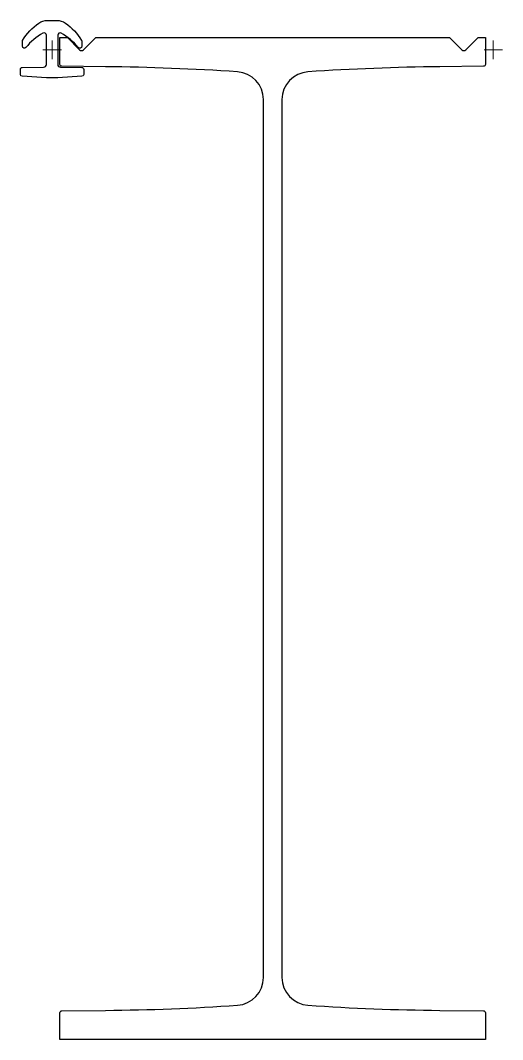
# Model space of a CAD drawing. Header units: millimetres. Extents: x -34 to 485, y -1066 to 32.
import ezdxf

# ---------------------------------------------------------------- set-up
doc = ezdxf.new("R2010")
doc.units = ezdxf.units.MM
doc.layers.get('0').update_dxf_attribs({"lineweight": 25})
doc.layers.add('ref', color=252, linetype='Continuous', lineweight=5)

msp = doc.modelspace()

# ---------------------------------------------------------------- linework, layer by layer
for points in [[(32.2, -28.5), (6.1, -30.1), (-6.1, -30.1), (-32.2, -28.5, -0.397192), (-34.1, -26.5), (-34.1, -21, -0.411055), (-32.1, -19), (-9.1, -18.7, 0.41139), (-6.1, -15.7), (-6.1, 15.7, 0.569114), (-9.8, 17.9, 0.100985), (-28.2, 2.5, -0.710336), (-32, 3.8), (-32, 9.2, -0.135197), (-31.7, 10.2, -0.107747), (-14.3, 28.9, -0.15203), (-5.1, 31.7), (5.1, 31.7, -0.15203), (14.3, 28.9, -0.107747), (31.7, 10.2, -0.135197), (32, 9.2), (32, 3.8, -0.710994), (28.2, 2.5, 0.100981), (9.8, 17.9, 0.568488), (6.1, 15.7), (6.1, -15.7, 0.41139), (9.1, -18.7), (32.1, -19, -0.411055), (34.1, -21), (34.1, -26.5, -0.397192)], [(227.5, -53.6, 0.394764), (199.5, -23.7, 0.014216), (57.5, -18.2), (10.5, -17.7, -0.411288), (8.5, -15.7), (8.5, 13.3), (16.5, 13.3), (29.6, 0.1, 0.414214), (33.9, 0.1), (47, 13.3), (428, 13.3), (441.1, 0.1, 0.414214), (445.4, 0.1), (458.6, 13.3), (466.5, 13.3), (466.5, -15.7, -0.411288), (464.5, -17.7), (417.5, -18.2, 0.014216), (275.5, -23.7, 0.394764), (247.5, -53.6), (247.5, -999.2, 0.394764), (275.5, -1029.1, 0.014216), (417.5, -1034.6), (464.5, -1035.1, -0.411288), (466.5, -1037.1), (466.5, -1066.1), (8.5, -1066.1), (8.5, -1037.1, -0.411288), (10.5, -1035.1), (57.5, -1034.6, 0.014216), (199.5, -1029.1, 0.394764), (227.5, -999.2)]]:
    msp.add_lwpolyline(points, format="xyb", close=True)
at = {"layer": 'ref'}
for p, q in [((10, 0), (-10, 0)), ((0, -10), (0, 10)), ((465, 0), (485, 0)), ((475, -10), (475, 10))]:
    msp.add_line(p, q, dxfattribs=at)

doc.saveas('drawing.dxf')
